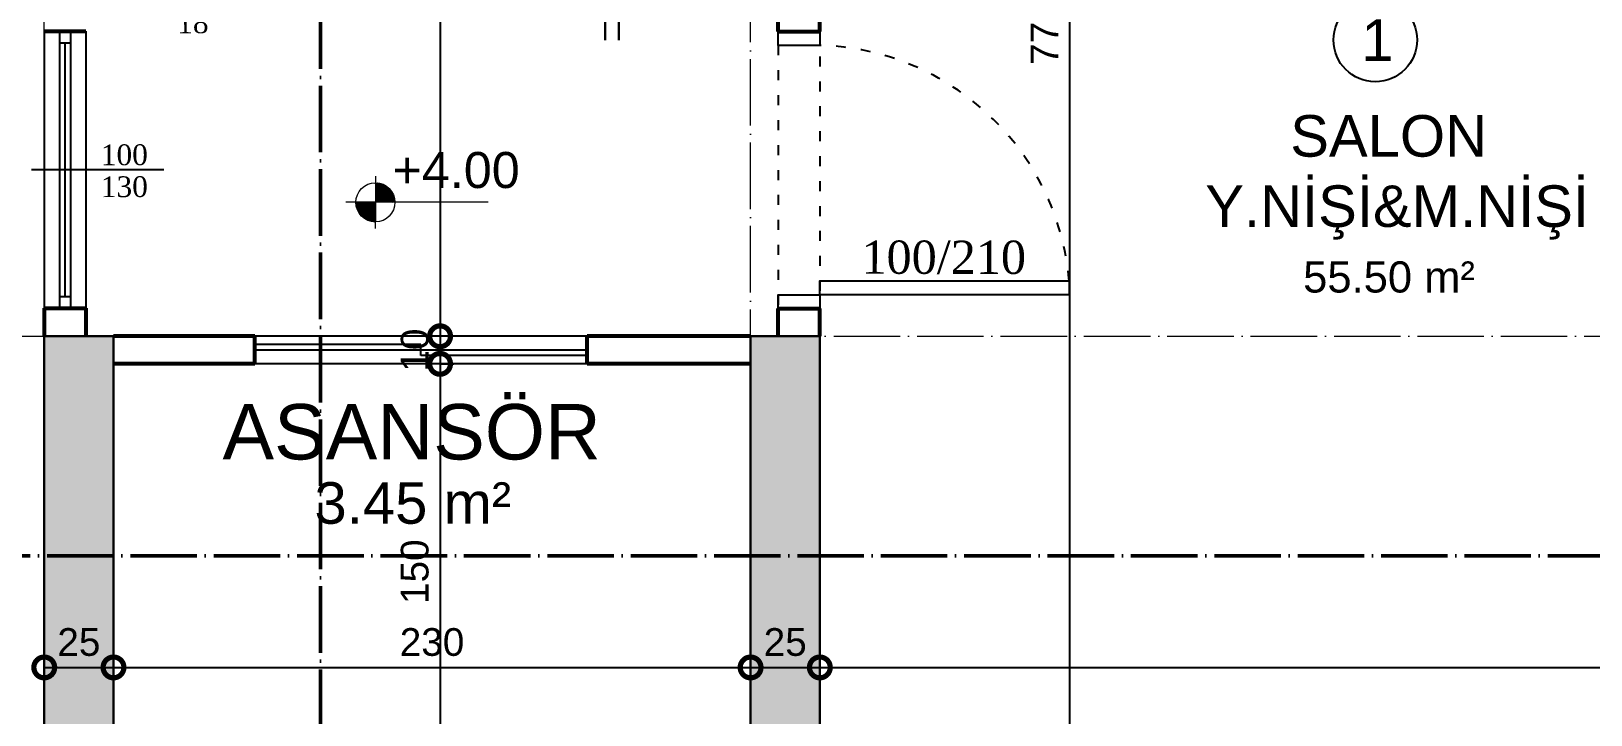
# Model space of a CAD drawing. Header units: millimetres. Extents: x 7519 to 33116, y -1769 to 3101.
# Drawn here: x 17785 to 18348, y 1575 to 1821 of the extents above; entities that cross this region are included whole.
import ezdxf
from ezdxf.enums import TextEntityAlignment as Align

# ---------------------------------------------------------------- set-up
doc = ezdxf.new("R2010")
doc.units = ezdxf.units.MM
doc.linetypes.add('ACAD_ISO03W100', pattern=[30, 12, -18])
doc.linetypes.add('ACAD_ISO04W100', pattern=[30, 24, -3, 0, -3])
for name, color, linetype, lineweight in [('duvar', 145, 'Continuous', 53), ('iç ölçü x', 20, 'Continuous', 9), ('KAPI', 42, 'Continuous', 25), ('kesit', 50, 'Continuous', 50), ('kolon', 1, 'Continuous', 30), ('KOT_ŞABLON', 6, 'Continuous', 0), ('KÜTÜPHANE', 34, 'Continuous', 30), ('tarama', 157, 'Continuous', 15), ('çizgi', 234, 'Continuous', 9)]:
    doc.layers.add(name, color=color, linetype=linetype, lineweight=lineweight)
doc.layers.add('PENC3', color=24, linetype='Continuous')
doc.layers.add('yazı', color=253, linetype='Continuous')
doc.styles.add('ARIAL', font='arial.ttf', dxfattribs={"height": 10})
doc.styles.add('emre', font='times.ttf')
doc.styles.get("Standard").update_dxf_attribs({"font": 'arial.ttf'})
doc.styles.add('TÜRKÇE', font='times.ttf')
doc.dimstyles.new('KESİT', dxfattribs={"dimscale": 0, "dimtxt": 10, "dimasz": 15, "dimexe": 5, "dimexo": 5, "dimgap": 4, "dimtad": 1, "dimdec": 0, "dimdsep": 46, "dimtxsty": 'ARIAL', "dimblk": 'DOTSMALL', "dimcen": -2, "dimclrd": 256, "dimclre": 8, "dimclrt": 4, "dimadec": 0, "dimazin": 0, "dimtfac": 0.533333, "dimtdec": 0, "dimtix": 1, "dimtmove": 2, "dimatfit": 3, "dimldrblk": 'DOTSMALL', "dimfxl": 35, "dimfxlon": 1, "dimtolj": 1, "dimarcsym": 0})

# ---------------------------------------------------------------- blocks, each defined once
blk = doc.blocks.new('_DotSmall')
at = {"color": 0, "linetype": 'ByBlock', "const_width": 0.5}
blk.add_lwpolyline([(-0.0625, 0, 1), (0.0625, 0, 1)], format="xyb", close=True, dxfattribs=at)
blk = doc.blocks.new('*D431')
at = {"layer": 'Defpoints', "color": 0, "transparency": 16777216}
for p in [(17728.51, 2097.04), (17789.76, 2097.04), (17789.76, 1285.89)]:
    blk.add_point(p, dxfattribs=at)
at = {"layer": 'iç ölçü x', "color": 8, "lineweight": -2, "transparency": 16777216}
for p, q in [((17763.51, 2097.04), (17723.51, 2097.04)), ((17763.51, 1285.89), (17723.51, 1285.89))]:
    blk.add_line(p, q, dxfattribs=at)
at = {"layer": 'iç ölçü x', "lineweight": -2, "transparency": 16777216}
blk.add_line((17728.51, 1285.89), (17728.51, 2097.04), dxfattribs=at)
at = {"layer": 'iç ölçü x', "lineweight": -2, "transparency": 16777216, "xscale": 15, "yscale": 15, "zscale": 15}
for p, rotation in [((17728.51, 2097.04), 90), ((17728.51, 1285.89), 270)]:
    blk.add_blockref('_DotSmall', p, dxfattribs=dict(at, rotation=rotation))
at = {"layer": 'iç ölçü x', "color": 4, "transparency": 16777216, "insert": (17719.41, 1691.47), "char_height": 10, "attachment_point": 5, "rotation": 90, "style": 'ARIAL'}
blk.add_mtext('\\A1;811', dxfattribs=at)
blk = doc.blocks.new('*D441')
at = {"layer": 'Defpoints', "color": 0, "transparency": 16777216}
for p in [(17789.76, 1631.27), (17814.76, 1631.27), (17814.76, 1591.71)]:
    blk.add_point(p, dxfattribs=at)
at = {"layer": 'iç ölçü x', "color": 8, "lineweight": -2, "transparency": 16777216}
for p, q in [((17789.76, 1626.27), (17789.76, 1586.71)), ((17814.76, 1626.27), (17814.76, 1586.71))]:
    blk.add_line(p, q, dxfattribs=at)
at = {"layer": 'iç ölçü x', "lineweight": -2, "transparency": 16777216}
blk.add_line((17789.76, 1591.71), (17814.76, 1591.71), dxfattribs=at)
at = {"layer": 'iç ölçü x', "lineweight": -2, "transparency": 16777216, "xscale": 15, "yscale": 15, "zscale": 15, "rotation": 180}
blk.add_blockref('_DotSmall', (17789.76, 1591.71), dxfattribs=at)
at = {"layer": 'iç ölçü x', "lineweight": -2, "transparency": 16777216, "xscale": 15, "yscale": 15, "zscale": 15}
blk.add_blockref('_DotSmall', (17814.76, 1591.71), dxfattribs=at)
at = {"layer": 'iç ölçü x', "color": 4, "transparency": 16777216, "insert": (17802.26, 1600.82), "char_height": 10, "attachment_point": 5, "style": 'ARIAL'}
blk.add_mtext('\\A1;25', dxfattribs=at)
blk = doc.blocks.new('*D442')
at = {"layer": 'Defpoints', "color": 0, "transparency": 16777216}
for p in [(17814.76, 1631.27), (18044.76, 1591.71), (18044.76, 1591.71)]:
    blk.add_point(p, dxfattribs=at)
at = {"layer": 'iç ölçü x', "color": 8, "lineweight": -2, "transparency": 16777216}
for p, q in [((17814.76, 1626.27), (17814.76, 1586.71)), ((18044.76, 1591.71), (18044.76, 1596.71))]:
    blk.add_line(p, q, dxfattribs=at)
at = {"layer": 'iç ölçü x', "lineweight": -2, "transparency": 16777216}
blk.add_line((17814.76, 1591.71), (18044.76, 1591.71), dxfattribs=at)
at = {"layer": 'iç ölçü x', "lineweight": -2, "transparency": 16777216, "xscale": 15, "yscale": 15, "zscale": 15, "rotation": 180}
blk.add_blockref('_DotSmall', (17814.76, 1591.71), dxfattribs=at)
at = {"layer": 'iç ölçü x', "lineweight": -2, "transparency": 16777216, "xscale": 15, "yscale": 15, "zscale": 15}
blk.add_blockref('_DotSmall', (18044.76, 1591.71), dxfattribs=at)
at = {"layer": 'iç ölçü x', "color": 4, "transparency": 16777216, "insert": (17929.76, 1600.82), "char_height": 10, "attachment_point": 5, "style": 'ARIAL'}
blk.add_mtext('\\A1;230', dxfattribs=at)
blk = doc.blocks.new('*D443')
at = {"layer": 'Defpoints', "color": 0, "transparency": 16777216}
for p in [(18044.76, 1591.71), (18069.76, 1591.71), (18069.76, 1591.71)]:
    blk.add_point(p, dxfattribs=at)
at = {"layer": 'iç ölçü x', "color": 8, "lineweight": -2, "transparency": 16777216}
for p, q in [((18044.76, 1591.71), (18044.76, 1596.71)), ((18069.76, 1591.71), (18069.76, 1596.71))]:
    blk.add_line(p, q, dxfattribs=at)
at = {"layer": 'iç ölçü x', "lineweight": -2, "transparency": 16777216}
blk.add_line((18044.76, 1591.71), (18069.76, 1591.71), dxfattribs=at)
at = {"layer": 'iç ölçü x', "lineweight": -2, "transparency": 16777216, "xscale": 15, "yscale": 15, "zscale": 15, "rotation": 180}
blk.add_blockref('_DotSmall', (18044.76, 1591.71), dxfattribs=at)
at = {"layer": 'iç ölçü x', "lineweight": -2, "transparency": 16777216, "xscale": 15, "yscale": 15, "zscale": 15}
blk.add_blockref('_DotSmall', (18069.76, 1591.71), dxfattribs=at)
at = {"layer": 'iç ölçü x', "color": 4, "transparency": 16777216, "insert": (18057.26, 1600.82), "char_height": 10, "attachment_point": 5, "style": 'ARIAL'}
blk.add_mtext('\\A1;25', dxfattribs=at)
blk = doc.blocks.new('*D444')
at = {"layer": 'Defpoints', "color": 0, "transparency": 16777216}
for p in [(18069.76, 1591.71), (18675.03, 1591.71), (18675.03, 1591.71)]:
    blk.add_point(p, dxfattribs=at)
at = {"layer": 'iç ölçü x', "color": 8, "lineweight": -2, "transparency": 16777216}
for p, q in [((18069.76, 1591.71), (18069.76, 1596.71)), ((18675.03, 1591.71), (18675.03, 1596.71))]:
    blk.add_line(p, q, dxfattribs=at)
at = {"layer": 'iç ölçü x', "lineweight": -2, "transparency": 16777216}
blk.add_line((18069.76, 1591.71), (18675.03, 1591.71), dxfattribs=at)
at = {"layer": 'iç ölçü x', "lineweight": -2, "transparency": 16777216, "xscale": 15, "yscale": 15, "zscale": 15, "rotation": 180}
blk.add_blockref('_DotSmall', (18069.76, 1591.71), dxfattribs=at)
at = {"layer": 'iç ölçü x', "lineweight": -2, "transparency": 16777216, "xscale": 15, "yscale": 15, "zscale": 15}
blk.add_blockref('_DotSmall', (18675.03, 1591.71), dxfattribs=at)
at = {"layer": 'iç ölçü x', "color": 4, "transparency": 16777216, "insert": (18372.4, 1600.82), "char_height": 10, "attachment_point": 5, "style": 'ARIAL'}
blk.add_mtext('\\A1;605', dxfattribs=at)
blk = doc.blocks.new('*D452')
at = {"layer": 'Defpoints', "color": 0, "transparency": 16777216}
for p in [(17930.87, 2087.02), (17932.66, 1711.22), (17932.66, 1711.22)]:
    blk.add_point(p, dxfattribs=at)
at = {"layer": 'iç ölçü x', "color": 8, "lineweight": -2, "transparency": 16777216}
for p, q in [((17932.66, 2087.02), (17937.66, 2087.02)), ((17932.66, 1711.22), (17927.66, 1711.22))]:
    blk.add_line(p, q, dxfattribs=at)
at = {"layer": 'iç ölçü x', "lineweight": -2, "transparency": 16777216}
blk.add_line((17932.66, 2087.02), (17932.66, 1711.22), dxfattribs=at)
at = {"layer": 'iç ölçü x', "lineweight": -2, "transparency": 16777216, "xscale": 15, "yscale": 15, "zscale": 15}
for p, rotation in [((17932.66, 2087.02), 90), ((17932.66, 1711.22), 270)]:
    blk.add_blockref('_DotSmall', p, dxfattribs=dict(at, rotation=rotation))
at = {"layer": 'iç ölçü x', "color": 4, "transparency": 16777216, "insert": (17923.55, 1899.12), "char_height": 10, "attachment_point": 5, "rotation": 90, "style": 'ARIAL'}
blk.add_mtext('\\A1;376', dxfattribs=at)
blk = doc.blocks.new('*D453')
at = {"layer": 'Defpoints', "color": 0, "transparency": 16777216}
for p in [(17932.66, 1711.22), (17932.66, 1701.27), (17932.66, 1701.27)]:
    blk.add_point(p, dxfattribs=at)
at = {"layer": 'iç ölçü x', "color": 8, "lineweight": -2, "transparency": 16777216}
for p, q in [((17932.66, 1711.22), (17927.66, 1711.22)), ((17932.66, 1701.27), (17937.66, 1701.27))]:
    blk.add_line(p, q, dxfattribs=at)
at = {"layer": 'iç ölçü x', "lineweight": -2, "transparency": 16777216}
blk.add_line((17932.66, 1711.22), (17932.66, 1701.27), dxfattribs=at)
at = {"layer": 'iç ölçü x', "color": 4, "transparency": 16777216, "insert": (17923.55, 1706.24), "char_height": 10, "attachment_point": 5, "rotation": 90, "style": 'ARIAL'}
blk.add_mtext('\\A1;10', dxfattribs=at)
blk = doc.blocks.new('*D454')
at = {"layer": 'Defpoints', "color": 0, "transparency": 16777216}
for p in [(17932.66, 1701.27), (17932.53, 1551.25), (17932.65, 1551.25)]:
    blk.add_point(p, dxfattribs=at)
at = {"layer": 'iç ölçü x', "color": 8, "lineweight": -2, "transparency": 16777216}
for p, q in [((17932.65, 1701.27), (17927.65, 1701.27)), ((17932.65, 1551.25), (17937.65, 1551.25))]:
    blk.add_line(p, q, dxfattribs=at)
at = {"layer": 'iç ölçü x', "lineweight": -2, "transparency": 16777216}
blk.add_line((17932.65, 1701.27), (17932.65, 1551.25), dxfattribs=at)
at = {"layer": 'iç ölçü x', "lineweight": -2, "transparency": 16777216, "xscale": 15, "yscale": 15, "zscale": 15}
for p, rotation in [((17932.65, 1701.27), 90), ((17932.65, 1551.25), 270)]:
    blk.add_blockref('_DotSmall', p, dxfattribs=dict(at, rotation=rotation))
at = {"layer": 'iç ölçü x', "color": 4, "transparency": 16777216, "insert": (17923.55, 1626.26), "char_height": 10, "attachment_point": 5, "rotation": 90, "style": 'ARIAL'}
blk.add_mtext('\\A1;150', dxfattribs=at)
blk = doc.blocks.new('*D467')
at = {"layer": 'Defpoints', "color": 0, "transparency": 16777216}
for p in [(18160.04, 2205.73), (18162.54, 2205.73), (18160.04, 1435.89)]:
    blk.add_point(p, dxfattribs=at)
at = {"layer": 'iç ölçü x', "color": 8, "lineweight": -2, "transparency": 16777216}
for p, q in [((18160.04, 2205.73), (18155.04, 2205.73)), ((18160.04, 1435.89), (18155.04, 1435.89))]:
    blk.add_line(p, q, dxfattribs=at)
at = {"layer": 'iç ölçü x', "lineweight": -2, "transparency": 16777216}
blk.add_line((18160.04, 1435.89), (18160.04, 2205.73), dxfattribs=at)
at = {"layer": 'iç ölçü x', "lineweight": -2, "transparency": 16777216, "xscale": 15, "yscale": 15, "zscale": 15}
for p, rotation in [((18160.04, 2205.73), 90), ((18160.04, 1435.89), 270)]:
    blk.add_blockref('_DotSmall', p, dxfattribs=dict(at, rotation=rotation))
at = {"layer": 'iç ölçü x', "color": 4, "transparency": 16777216, "insert": (18150.93, 1820.81), "char_height": 10, "attachment_point": 5, "rotation": 90, "style": 'ARIAL'}
blk.add_mtext('\\A1;770', dxfattribs=at)
blk = doc.blocks.new('A$C039E5E33')
at = {"layer": 'KOT_ŞABLON'}
h = blk.add_hatch(color=256, dxfattribs=at)
h.dxf.hatch_style = 1
h.paths.add_polyline_path([(-7.06, 0, 0.414214), (0, -7.06), (0, 0)])
h.paths.add_polyline_path([(0, 7.06), (0, 0), (7.06, 0, 0.414214)])
for p in [(0, 9.49), (0, -9.49)]:
    blk.add_line(p, (0, 0), dxfattribs=at)
blk.add_lwpolyline([(40.65, 0), (-10.66, 0)], dxfattribs=at)
blk.add_circle((0, 0), 7.06, dxfattribs=at)
blk = doc.blocks.new('A$C608A78B4')
at = {"layer": 'KOT_ŞABLON'}
h = blk.add_hatch(dxfattribs=at)
h.set_pattern_fill('JIS_LC_8', color=256, scale=0.025)
h.set_pattern_definition([(45, (-1970.74228, 532.69145), (-0.137885822, 0.137885822), []), (45, (-1970.73228, 532.69145), (-0.137885822, 0.137885822), [])])
h.paths.add_polyline_path([(7.06, 0, 0.414214), (0, 7.06), (0, 0)])
h.paths.add_polyline_path([(0, 0), (-7.06, 0, 0.414214), (0, -7.06)])
blk.add_line((0, 7.06), (0, -7.06), dxfattribs=at)
blk.add_lwpolyline([(7.06, 0), (-7.06, 0)], dxfattribs=at)
blk.add_circle((0, 0), 7.06, dxfattribs=at)
at = {"layer": 'iç ölçü x'}
blk.add_blockref('A$C039E5E33', (0, 0), dxfattribs=at)

msp = doc.modelspace()

# ---------------------------------------------------------------- hatches: boundary and pattern name
at = {"layer": 'tarama'}
h = msp.add_hatch(dxfattribs=at)
h.set_pattern_fill('ANSI33', color=256)
h.set_pattern_definition([(45, (-19519.0545, 6978.437), (-4.4901281, 4.4901281), []), (45, (-19514.5644, 6978.437), (-4.4901281, 4.4901281), [3.175, -1.5875])])
h.paths.add_polyline_path([(17814.756, 1711.219), (17789.779, 1711.219), (17789.779, 1631.986), (17814.756, 1631.986)])
h.paths.add_polyline_path([(17814.756, 1631.986), (17789.779, 1631.986), (17789.779, 1536.273), (17814.756, 1536.273)])
h.paths.add_polyline_path([(18069.756, 1631.986), (18044.756, 1631.986), (18044.756, 1536.273), (18069.756, 1536.273)])
h.paths.add_polyline_path([(18069.756, 1711.219), (18044.756, 1711.219), (18044.756, 1631.986), (18069.756, 1631.986)])
h.paths.add_polyline_path([(17839.756, 1435.894), (17789.779, 1435.894), (17789.779, 1385.894), (17839.756, 1385.894)])
h.paths.add_polyline_path([(18570.032, 1433.432), (18522.494, 1417.937), (18532.938, 1385.894), (18585.527, 1385.894)])
h.paths.add_polyline_path([(18585.527, 1385.894), (18532.938, 1385.894), (18537.989, 1370.399)])
h.paths.add_polyline_path([(18669.522, 1901.874), (18621.983, 1886.379), (18632.428, 1854.336), (18685.016, 1854.336)])
h.paths.add_polyline_path([(18685.016, 1854.336), (18632.428, 1854.336), (18635.456, 1845.043), (18656.507, 1845.043)])
h.paths.add_polyline_path([(18656.507, 1845.043), (18635.456, 1845.043), (18637.478, 1838.841)])
h.paths.add_polyline_path([(18685.035, 2399.071), (18635.035, 2382.203), (18635.035, 2342.071), (18685.035, 2342.071)])

# ---------------------------------------------------------------- linework, layer by layer
for p, q in [((17814.756, 1711.273), (17814.756, 1711.269)), ((18044.756, 1536.219), (18044.756, 1711.219))]:
    msp.add_line(p, q)
msp.add_circle((18270.277, 1818.149), 15.085)
at = {"layer": 'duvar'}
for p, q in [((18069.756, 1821.218), (18069.756, 2061.219)), ((18054.756, 1821.218), (18054.756, 2056.99)), ((17789.733, 1821.318), (17804.756, 1821.322)), ((18054.756, 1821.218), (18069.756, 1821.218)), ((17789.733, 1721.318), (17804.756, 1721.322)), ((17789.756, 1721.318), (17789.756, 1711.269)), ((17804.756, 1721.322), (17804.756, 1711.273)), ((18054.756, 1711.219), (18054.756, 1721.218)), ((18054.756, 1721.218), (18069.756, 1721.218)), ((18054.756, 1721.218), (18069.756, 1721.218)), ((18069.756, 1711.218), (18069.756, 1721.218)), ((17865.731, 1711.262), (17814.756, 1711.273)), ((17865.731, 1701.266), (17865.731, 1711.262)), ((17985.735, 1701.236), (17985.737, 1711.236)), ((18044.756, 1711.236), (17985.737, 1711.236)), ((17865.731, 1701.266), (17814.756, 1701.277)), ((18044.756, 1701.228), (17985.735, 1701.241))]:
    msp.add_line(p, q, dxfattribs=at)
at = {"layer": 'KAPI'}
for p, q in [((17789.733, 1821.318), (17789.733, 1721.318)), ((17795.233, 1821.318), (17795.233, 1721.318)), ((17799.233, 1821.318), (17799.233, 1721.318)), ((17804.733, 1821.318), (17804.733, 1721.318)), ((17795.233, 1817.081), (17799.233, 1817.081)), ((17797.233, 1817.081), (17797.233, 1725.556)), ((17832.979, 1771.318), (17785.13, 1771.318)), ((17795.233, 1725.556), (17799.233, 1725.556)), ((17797.233, 1721.321), (17797.233, 1721.318))]:
    msp.add_line(p, q, dxfattribs=at)
for points in [[(17985.737, 1711.236), (17865.737, 1711.236)], [(17925.737, 1708.236), (17865.737, 1708.236)], [(17985.737, 1706.236), (17865.737, 1706.236)], [(17925.737, 1704.236), (17925.737, 1708.236)], [(17985.731, 1701.266), (17865.731, 1701.266)], [(17985.737, 1704.236), (17925.737, 1704.236)]]:
    msp.add_lwpolyline(points, dxfattribs=at)
at = {"layer": 'kesit', "linetype": 'ACAD_ISO04W100'}
for p, q in [((17889.506, 1175.629), (17889.506, 2170.663)), ((17700.48, 1631.986), (18719.626, 1631.986))]:
    msp.add_line(p, q, dxfattribs=at)
at = {"layer": 'kolon'}
for points in [[(17789.756, 1536.273), (17789.756, 1711.269), (17814.756, 1711.269), (17814.756, 1536.273)], [(18069.756, 1536.219), (18069.756, 1711.219), (18044.756, 1711.219), (18044.756, 1536.219)]]:
    msp.add_lwpolyline(points, close=True, dxfattribs=at)
at = {"layer": 'KÜTÜPHANE'}
for p, q in [((17992.265, 1836.105), (17992.265, 1818.097)), ((17997.248, 1836.105), (17997.248, 1818.097))]:
    msp.add_line(p, q, dxfattribs=at)
at = {"layer": 'PENC3', "linetype": 'ACAD_ISO03W100', "ltscale": 0.3}
for p, q in [((18069.756, 1821.218), (18069.756, 1721.218)), ((18054.756, 1816.218), (18054.756, 1721.213))]:
    msp.add_line(p, q, dxfattribs=at)
at = {"layer": 'PENC3', "linetype": 'ByBlock', "ltscale": 2500}
for points in [[(18054.756, 1816.218), (18054.756, 1821.218), (18069.756, 1821.218), (18069.756, 1816.218)], [(18069.756, 1726.218), (18069.756, 1731.218), (18159.756, 1731.218), (18159.756, 1726.218)], [(18054.756, 1721.213), (18054.756, 1726.218), (18069.756, 1726.218), (18069.756, 1721.218)]]:
    msp.add_lwpolyline(points, close=True, dxfattribs=at)
at = {"layer": 'PENC3', "linetype": 'ACAD_ISO03W100', "ltscale": 0.3}
msp.add_arc((18067.144, 1723.306), 92.949, 4.88347, 88.38969, dxfattribs=at)
at = {"layer": 'çizgi', "linetype": 'ACAD_ISO04W100'}
for p, q in [((17789.779, 1094.941), (17789.779, 2533.605)), ((18044.756, 1094.941), (18044.756, 2533.605)), ((17623.288, 1711.219), (18904.724, 1711.219))]:
    msp.add_line(p, q, dxfattribs=at)

# ---------------------------------------------------------------- block references
at = {"layer": 'iç ölçü x'}
msp.add_blockref('A$C608A78B4', (17909.317, 1759.568), dxfattribs=at)

# ---------------------------------------------------------------- texts
for s, height, p in [('1', 15, (18265.232, 1810.618)), ('SALON', 15, (18239.582, 1776.038)), ('Y.NİŞİ&M.NİŞİ', 15, (18208.907, 1750.694)), ('55.50 m²', 11.25, (18244.24, 1727.005)), ('ASANSÖR', 20, (17854.102, 1666.76)), ('3.45 m²', 15, (17887.305, 1643.567))]:
    msp.add_text(s, height=height).set_placement(p)
msp.add_text('+4.00', height=13, dxfattribs=at).set_placement((17915.473, 1764.724))
at = {"layer": 'KAPI', "style": 'emre'}
for s, p in [('100', (17818.67, 1776.718)), ('130', (17818.67, 1765.206))]:
    msp.add_text(s, height=7.5, rotation=0.24531, dxfattribs=at).set_placement(p, align=Align.MIDDLE_CENTER)
at = {"layer": 'KÜTÜPHANE', "style": 'emre'}
msp.add_text('18', height=7.5, rotation=0.24531, dxfattribs=at).set_placement((17843.415, 1824.339), align=Align.MIDDLE_CENTER)
at = {"layer": 'yazı', "linetype": 'ByBlock', "ltscale": 2500, "style": 'TÜRKÇE'}
msp.add_text('100/210', height=12, rotation=359.9433, dxfattribs=at).set_placement((18084.781, 1733.78))

# ---------------------------------------------------------------- dimensions: what is measured, and where the dimension line sits
at = {"layer": 'iç ölçü x'}
for base, p1, p2, picture, middle in [((18160.039, 2205.728), (18160.039, 1435.894), (18162.539, 2205.728), '*D467', (18150.934, 1820.811)), ((17728.512, 2097.044), (17789.756, 1285.894), (17789.756, 2097.044), '*D431', (17719.406, 1691.469)), ((17932.658, 1711.219), (17930.873, 2087.017), (17932.658, 1711.219), '*D452', (17923.549, 1899.118)), ((17932.654, 1551.248), (17932.658, 1701.266), (17932.534, 1551.248), '*D454', (17923.549, 1626.257))]:
    dim = msp.add_linear_dim(base=base, p1=p1, p2=p2, angle=90, dimstyle='KESİT', override={"dimscale": 1}, dxfattribs=at)
    dim.commit()
    dim.dimension.update_dxf_attribs({"geometry": picture, "text_midpoint": middle})
dim = msp.add_linear_dim(base=(17932.658, 1701.266), p1=(17932.658, 1711.219), p2=(17932.658, 1701.266), angle=90, text='10', dimstyle='KESİT', override={"dimscale": 1}, dxfattribs=at)
dim.commit()
dim.dimension.update_dxf_attribs({"geometry": '*D453', "text_midpoint": (17923.552, 1706.242)})
for base, p1, p2, picture, middle in [((17814.756, 1591.712), (17789.756, 1631.271), (17814.756, 1631.271), '*D441', (17802.256, 1600.818)), ((18044.756, 1591.712), (17814.756, 1631.271), (18044.756, 1591.712), '*D442', (17929.756, 1600.821)), ((18069.756, 1591.712), (18044.756, 1591.712), (18069.756, 1591.712), '*D443', (18057.256, 1600.818)), ((18675.035, 1591.712), (18069.756, 1591.712), (18675.035, 1591.712), '*D444', (18372.396, 1600.818))]:
    dim = msp.add_linear_dim(base=base, p1=p1, p2=p2, dimstyle='KESİT', override={"dimscale": 1}, dxfattribs=at)
    dim.commit()
    dim.dimension.update_dxf_attribs({"geometry": picture, "text_midpoint": middle})

doc.saveas('drawing.dxf')
